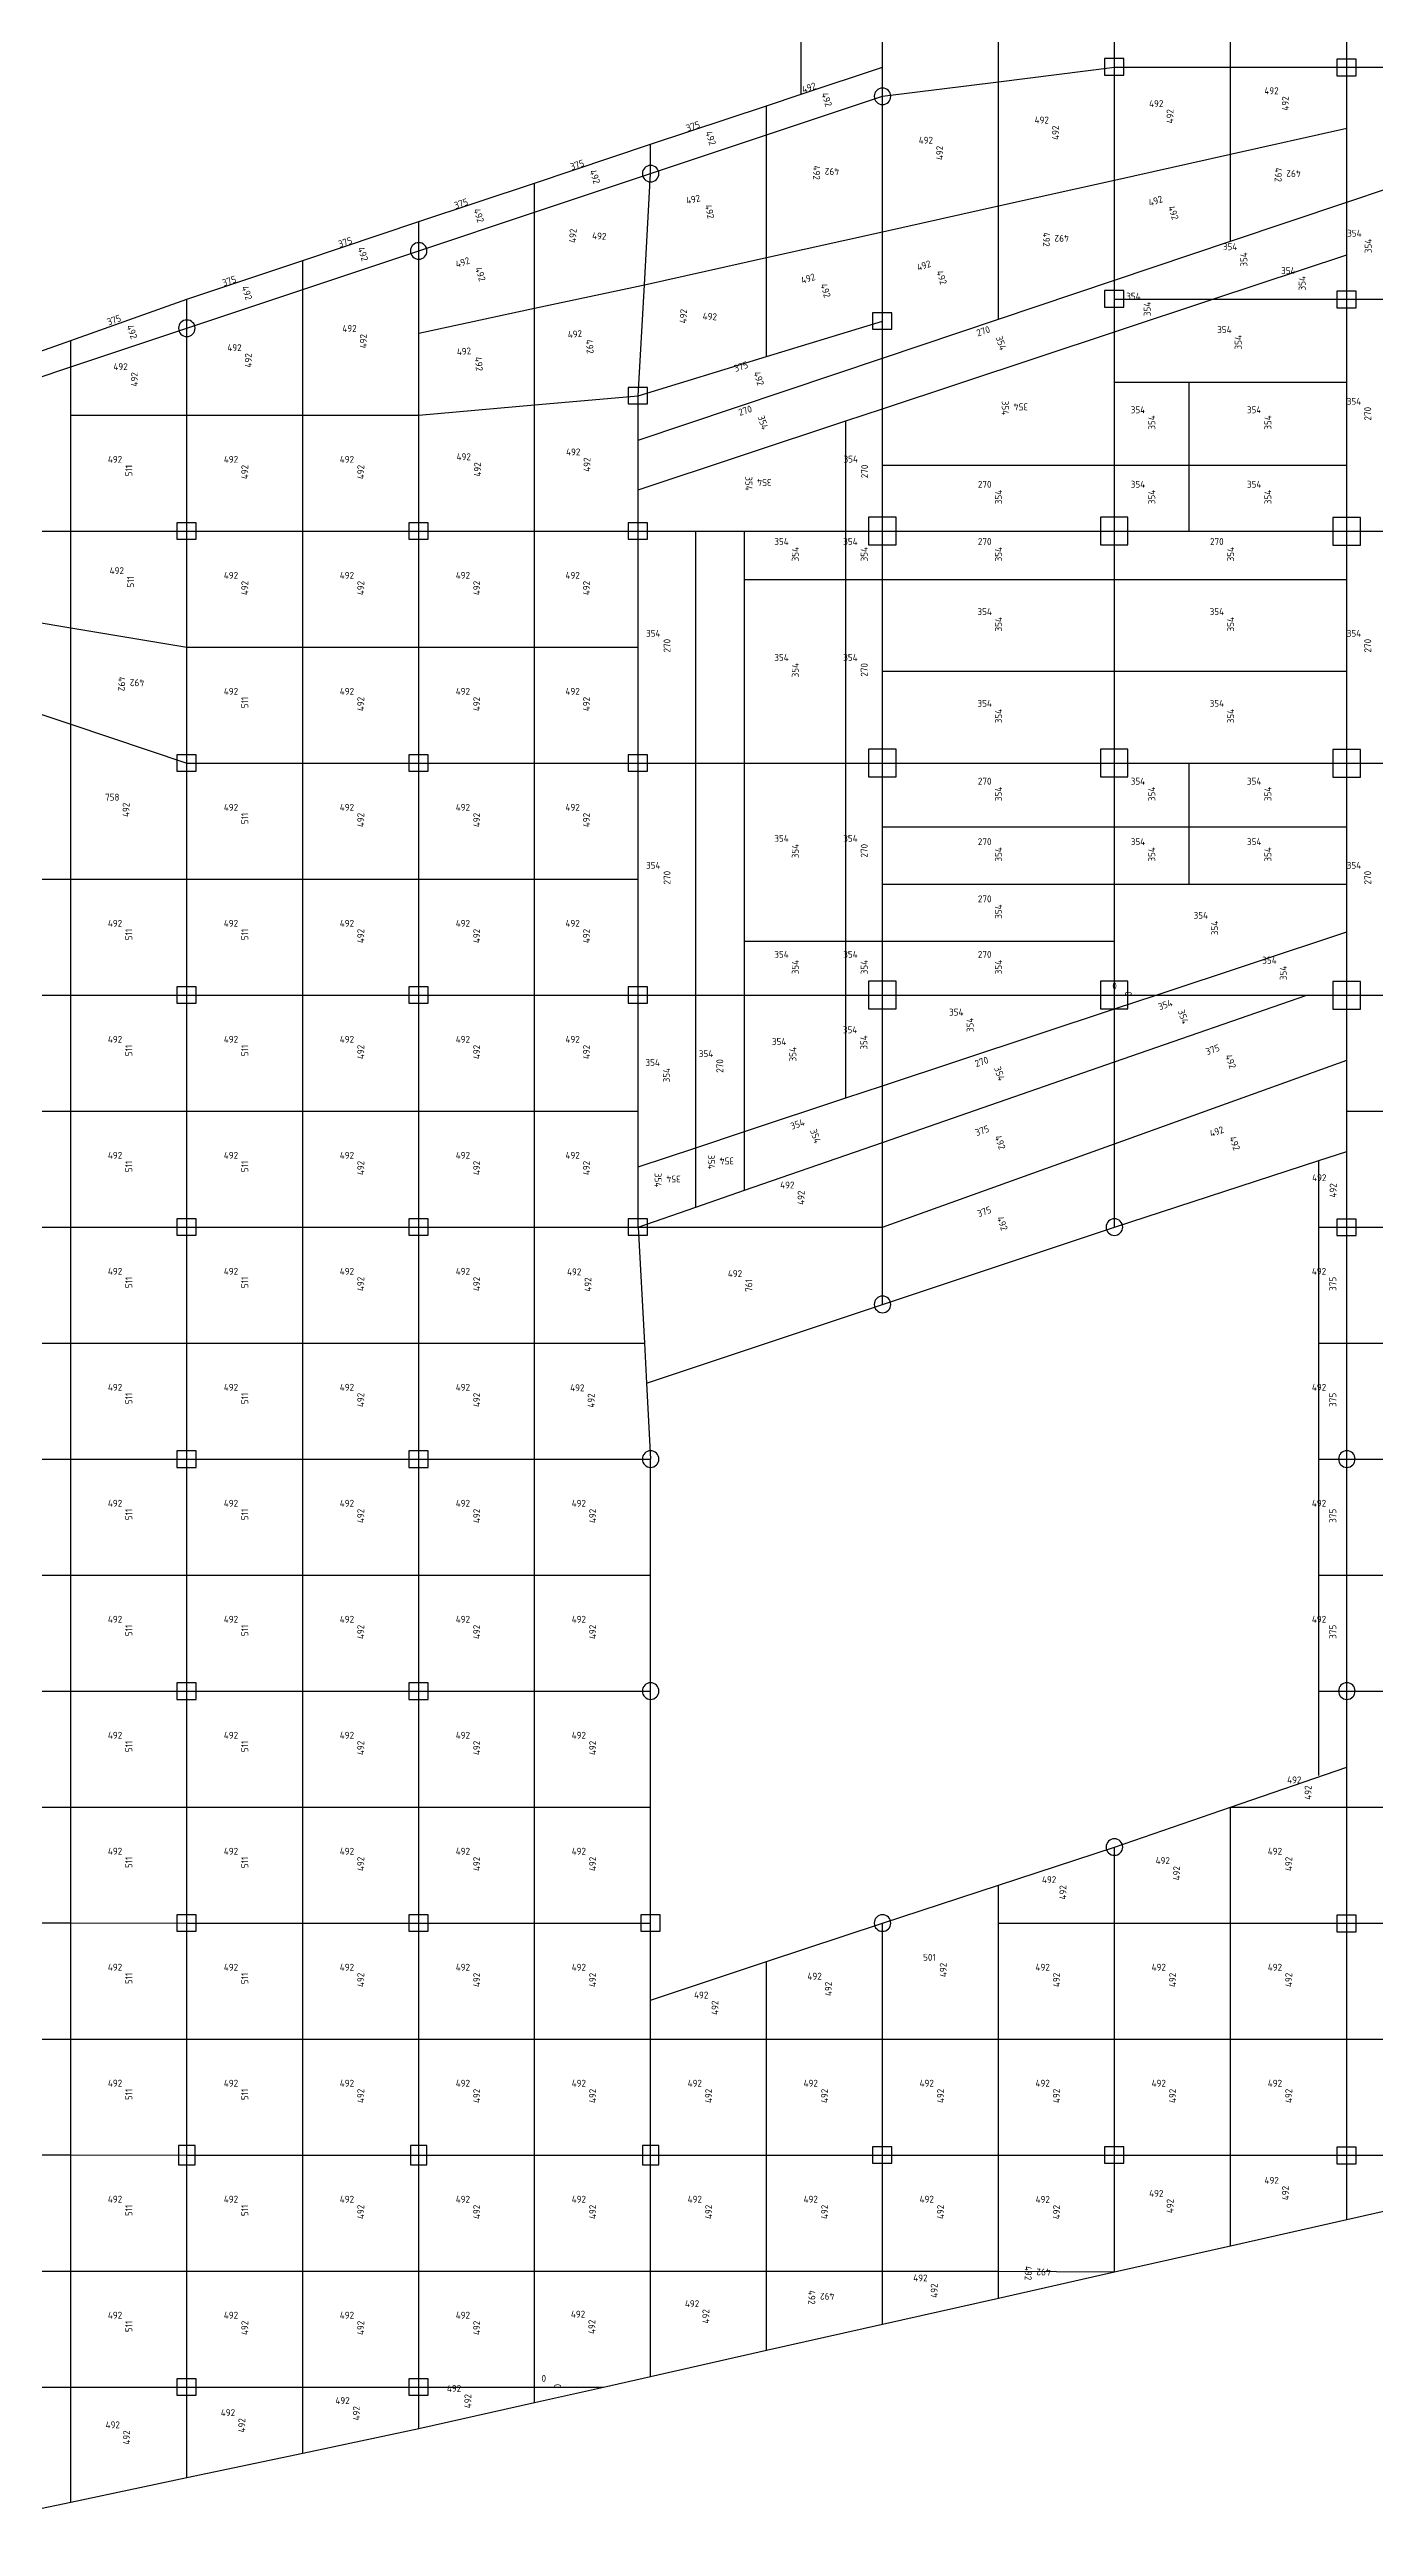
# Model space of a CAD drawing. Header units: millimetres. Extents: x -245177 to 1112891, y -1092030 to 122567.
# Drawn here: x 929415 to 977442, y -103617 to -13927 of the extents above; entities that cross this region are included whole.
import ezdxf
from ezdxf.enums import TextEntityAlignment as Align

# ---------------------------------------------------------------- set-up
doc = ezdxf.new("R2010")
doc.units = ezdxf.units.MM
doc.header["$MEASUREMENT"] = 0
for name, color, linetype in [('12', 2, 'Continuous'), ('dsg', 7, 'Continuous'), ('jiantu', 134, 'Continuous')]:
    doc.layers.add(name, color=color, linetype=linetype)
doc.styles.add('TrueTypeFont', font='yjkeng.shx', dxfattribs={"bigfont": 'yjkchn.shx'})

msp = doc.modelspace()

# ---------------------------------------------------------------- linework, layer by layer
at = {"layer": 'jiantu'}
for p, q in [((956641, -15546), (956642, -10367)), ((959587, -14567), (959587, -10367)), ((963787, -15094), (963787, -10367)), ((967987, -14567), (967987, -10367)), ((972196, -14567), (972196, -10367)), ((976404, -14567), (976404, -10367)), ((956641, -15546), (959587, -14567)), ((959587, -15621), (959587, -14567)), ((959587, -15621), (963787, -15094)), ((963787, -15094), (967987, -14567)), ((963787, -19588), (963787, -15094)), ((967987, -14567), (972196, -14567)), ((967987, -18653), (967987, -14567)), ((972196, -14567), (976404, -14567)), ((972196, -17716), (972196, -14567)), ((976404, -14567), (980596, -14567)), ((976404, -16779), (976404, -14567)), ((951187, -17357), (955387, -15967)), ((955387, -15967), (956641, -15546)), ((955387, -17021), (959587, -15621)), ((955387, -17021), (955387, -15967)), ((959587, -20524), (959587, -15621)), ((951187, -18421), (955387, -17021)), ((955387, -21459), (955387, -17021)), ((972196, -17716), (976404, -16779)), ((976404, -19455), (976404, -16779)), ((946987, -18766), (951187, -17357)), ((951187, -18421), (951187, -17357)), ((967987, -18653), (972196, -17716)), ((972196, -20868), (972196, -17716)), ((942787, -20157), (946987, -18766)), ((946987, -19821), (951187, -18421)), ((946987, -19821), (946987, -18766)), ((950962, -22444), (951187, -18421)), ((963787, -19588), (967987, -18653)), ((967987, -22280), (967987, -18653)), ((959587, -20524), (963787, -19588)), ((963787, -23690), (963787, -19588)), ((972196, -20868), (976404, -19455)), ((976404, -19455), (977919, -18947)), ((976404, -21358), (976404, -19455)), ((938587, -21567), (942787, -20157)), ((942787, -21221), (946987, -19821)), ((942787, -21221), (942787, -20157)), ((946987, -23295), (946987, -19821)), ((955387, -21459), (959587, -20524)), ((959587, -23767), (959587, -20524)), ((938587, -22621), (942787, -21221)), ((942787, -24194), (942787, -21221)), ((950962, -22444), (955387, -21459)), ((955387, -25048), (955387, -21459)), ((967987, -22280), (972196, -20868)), ((971551, -22967), (976404, -21358)), ((976404, -22967), (976404, -21358)), ((934387, -22967), (938587, -21567)), ((938587, -22621), (938587, -21567)), ((963787, -23690), (967987, -22280)), ((967987, -22967), (967987, -22280)), ((930187, -24458), (934387, -22967)), ((934387, -24021), (938587, -22621)), ((934387, -24021), (934387, -22967)), ((938587, -27167), (938587, -22621)), ((942787, -24194), (946987, -23295)), ((946987, -23295), (950962, -22444)), ((946987, -26797), (946987, -23295)), ((950737, -26467), (950962, -22444)), ((967987, -22967), (971551, -22967)), ((967987, -24148), (967987, -22967)), ((967987, -24148), (971551, -22967)), ((971551, -22967), (976404, -22967)), ((976404, -22967), (977919, -22967)), ((976404, -25970), (976404, -22967)), ((930187, -25421), (934387, -24021)), ((934387, -27167), (934387, -24021)), ((942787, -27167), (942787, -24194)), ((955387, -25048), (959587, -23767)), ((959587, -25099), (963787, -23690)), ((959587, -25099), (959587, -23767)), ((959587, -26932), (967987, -24148)), ((967987, -25970), (967987, -24148)), ((926793, -25663), (930187, -24458)), ((930187, -25421), (930187, -24458)), ((950737, -26467), (955387, -25048)), ((950737, -28069), (959587, -25099)), ((959587, -26932), (959587, -25099)), ((925975, -26825), (930187, -25421)), ((930187, -27167), (930187, -25421)), ((967987, -28974), (967987, -25970)), ((967987, -25970), (970690, -25970)), ((970690, -25970), (976404, -25970)), ((970690, -28974), (970690, -25970)), ((976404, -28974), (976404, -25970)), ((942787, -27167), (946987, -26797)), ((946987, -26797), (950737, -26467)), ((946987, -31367), (946987, -26797)), ((950737, -28069), (950737, -26467)), ((930187, -31367), (930187, -27167)), ((930187, -27167), (934387, -27167)), ((934387, -31367), (934387, -27167)), ((934387, -27167), (938587, -27167)), ((938587, -31367), (938587, -27167)), ((938587, -27167), (942787, -27167)), ((942787, -31367), (942787, -27167)), ((950737, -29866), (958261, -27372)), ((958261, -27372), (959587, -26932)), ((958261, -31367), (958261, -27372)), ((959587, -28974), (959587, -26932)), ((950737, -29866), (950737, -28069)), ((959587, -31367), (959587, -28974)), ((959587, -28974), (967987, -28974)), ((967987, -31367), (967987, -28974)), ((967987, -28974), (970690, -28974)), ((970690, -28974), (976404, -28974)), ((970690, -31367), (970690, -28974)), ((976404, -31367), (976404, -28974)), ((950737, -31367), (950737, -29866)), ((925987, -31367), (930187, -31367)), ((930187, -31367), (934387, -31367)), ((930187, -34864), (930187, -31367)), ((934387, -31367), (938587, -31367)), ((934387, -35567), (934387, -31367)), ((938587, -31367), (942787, -31367)), ((938587, -35567), (938587, -31367)), ((942787, -31367), (946987, -31367)), ((942787, -35567), (942787, -31367)), ((946987, -31367), (950737, -31367)), ((946987, -35567), (946987, -31367)), ((950737, -31367), (952827, -31367)), ((950737, -35567), (950737, -31367)), ((952827, -31367), (954593, -31367)), ((952827, -39767), (952827, -31367)), ((954593, -31367), (958261, -31367)), ((954593, -33117), (954593, -31367)), ((958261, -31367), (959587, -31367)), ((958261, -33117), (958261, -31367)), ((959587, -31367), (967987, -31367)), ((959587, -33117), (959587, -31367)), ((967987, -31367), (970690, -31367)), ((967987, -33117), (967987, -31367)), ((970690, -31367), (976404, -31367)), ((976404, -31367), (977919, -31367)), ((976404, -33117), (976404, -31367)), ((954593, -39767), (954593, -33117)), ((954593, -33117), (958261, -33117)), ((958261, -39767), (958261, -33117)), ((958261, -33117), (959587, -33117)), ((959587, -33117), (967987, -33117)), ((959587, -36442), (959587, -33117)), ((967987, -36442), (967987, -33117)), ((967987, -33117), (976404, -33117)), ((976404, -36442), (976404, -33117)), ((925987, -34161), (930187, -34864)), ((930187, -38361), (930187, -34864)), ((930187, -34864), (934387, -35567)), ((934387, -39767), (934387, -35567)), ((934387, -35567), (938587, -35567)), ((938587, -39767), (938587, -35567)), ((938587, -35567), (942787, -35567)), ((942787, -39767), (942787, -35567)), ((942787, -35567), (946987, -35567)), ((946987, -39767), (946987, -35567)), ((946987, -35567), (950737, -35567)), ((950737, -39767), (950737, -35567)), ((959587, -39767), (959587, -36442)), ((959587, -36442), (967987, -36442)), ((967987, -39767), (967987, -36442)), ((967987, -36442), (976404, -36442)), ((976404, -39767), (976404, -36442)), ((925987, -36955), (930187, -38361)), ((930187, -38361), (934387, -39767)), ((930187, -43967), (930187, -38361)), ((934387, -39767), (938587, -39767)), ((934387, -43967), (934387, -39767)), ((938587, -39767), (942787, -39767)), ((938587, -43967), (938587, -39767)), ((942787, -39767), (946987, -39767)), ((942787, -43967), (942787, -39767)), ((946987, -39767), (950737, -39767)), ((946987, -43967), (946987, -39767)), ((950737, -39767), (952827, -39767)), ((950737, -43967), (950737, -39767)), ((952827, -39767), (954593, -39767)), ((952827, -48167), (952827, -39767)), ((954593, -39767), (958261, -39767)), ((954593, -46218), (954593, -39767)), ((958261, -39767), (959587, -39767)), ((958261, -46218), (958261, -39767)), ((959587, -39767), (967987, -39767)), ((959587, -42075), (959587, -39767)), ((967987, -39767), (970690, -39767)), ((967987, -42075), (967987, -39767)), ((970690, -39767), (976404, -39767)), ((970690, -42075), (970690, -39767)), ((976404, -39767), (977919, -39767)), ((976404, -42075), (976404, -39767)), ((959587, -42075), (967987, -42075)), ((959587, -44146), (959587, -42075)), ((967987, -42075), (970690, -42075)), ((967987, -44146), (967987, -42075)), ((970690, -42075), (976404, -42075)), ((970690, -44146), (970690, -42075)), ((976404, -44146), (976404, -42075)), ((925987, -43967), (930187, -43967)), ((930187, -48167), (930187, -43967)), ((930187, -43967), (934387, -43967)), ((934387, -48167), (934387, -43967)), ((934387, -43967), (938587, -43967)), ((938587, -48167), (938587, -43967)), ((938587, -43967), (942787, -43967)), ((942787, -48167), (942787, -43967)), ((942787, -43967), (946987, -43967)), ((946987, -48167), (946987, -43967)), ((946987, -43967), (950737, -43967)), ((950737, -48167), (950737, -43967)), ((959587, -46218), (959587, -44146)), ((959587, -44146), (967987, -44146)), ((967987, -46218), (967987, -44146)), ((967987, -44146), (970690, -44146)), ((970690, -44146), (976404, -44146)), ((976404, -45880), (976404, -44146)), ((954593, -48167), (954593, -46218)), ((954593, -46218), (958261, -46218)), ((958261, -48167), (958261, -46218)), ((958261, -46218), (959587, -46218)), ((959587, -48167), (959587, -46218)), ((959587, -46218), (967987, -46218)), ((967987, -48167), (967987, -46218)), ((969502, -48167), (976404, -45880)), ((976404, -48167), (976404, -45880)), ((925987, -48167), (930187, -48167)), ((930187, -48167), (934387, -48167)), ((930187, -52367), (930187, -48167)), ((934387, -48167), (938587, -48167)), ((934387, -52367), (934387, -48167)), ((938587, -48167), (942787, -48167)), ((938587, -52367), (938587, -48167)), ((942787, -48167), (946987, -48167)), ((942787, -52367), (942787, -48167)), ((946987, -48167), (950737, -48167)), ((946987, -52367), (946987, -48167)), ((950737, -48167), (952827, -48167)), ((950737, -52367), (950737, -48167)), ((952827, -48167), (954593, -48167)), ((952827, -53693), (952827, -48167)), ((954593, -48167), (958261, -48167)), ((954593, -53108), (954593, -48167)), ((958261, -48167), (959587, -48167)), ((958261, -51892), (958261, -48167)), ((959587, -48167), (967987, -48167)), ((959587, -51453), (959587, -48167)), ((967987, -48167), (969502, -48167)), ((967987, -50584), (974957, -48167)), ((967987, -48669), (967987, -48167)), ((967987, -48669), (969502, -48167)), ((969502, -48167), (974957, -48167)), ((974957, -48167), (976404, -48167)), ((976404, -48167), (977919, -48167)), ((976404, -50520), (976404, -48167)), ((959587, -51453), (967987, -48669)), ((967987, -50584), (967987, -48669)), ((959587, -53498), (967987, -50584)), ((967987, -53546), (976404, -50520)), ((967987, -53546), (967987, -50584)), ((976404, -52367), (976404, -50520)), ((954593, -53108), (958261, -51892)), ((958261, -51892), (959587, -51453)), ((959587, -53498), (959587, -51453)), ((925987, -52367), (930187, -52367)), ((930187, -56567), (930187, -52367)), ((930187, -52367), (934387, -52367)), ((934387, -56567), (934387, -52367)), ((934387, -52367), (938587, -52367)), ((938587, -56567), (938587, -52367)), ((938587, -52367), (942787, -52367)), ((942787, -56567), (942787, -52367)), ((942787, -52367), (946987, -52367)), ((946987, -56567), (946987, -52367)), ((946987, -52367), (950737, -52367)), ((950737, -54385), (950737, -52367)), ((976404, -52367), (980596, -52367)), ((976404, -53827), (976404, -52367)), ((950737, -54385), (952827, -53693)), ((952827, -53693), (954593, -53108)), ((952827, -55842), (952827, -53693)), ((954593, -55230), (954593, -53108)), ((954593, -55230), (959587, -53498)), ((959587, -56567), (959587, -53498)), ((959587, -56567), (967987, -53546)), ((967987, -56567), (967987, -53546)), ((950737, -56567), (950737, -54385)), ((967987, -56567), (975389, -54158)), ((975389, -54158), (976404, -53827)), ((975389, -56567), (975389, -54158)), ((976404, -56567), (976404, -53827)), ((952827, -55842), (954593, -55230)), ((950737, -56567), (952827, -55842)), ((925987, -56567), (930187, -56567)), ((930187, -56567), (934387, -56567)), ((930187, -60767), (930187, -56567)), ((934387, -56567), (938587, -56567)), ((934387, -60767), (934387, -56567)), ((938587, -56567), (942787, -56567)), ((938587, -60767), (938587, -56567)), ((942787, -56567), (946987, -56567)), ((942787, -60767), (942787, -56567)), ((946987, -56567), (950737, -56567)), ((946987, -60767), (946987, -56567)), ((950737, -56567), (959587, -56567)), ((950737, -56567), (950962, -60767)), ((959587, -59367), (959587, -56567)), ((959587, -59367), (967987, -56567)), ((975389, -56567), (976404, -56567)), ((975389, -60767), (975389, -56567)), ((976404, -56567), (980596, -56567)), ((976404, -60767), (976404, -56567)), ((951040, -62216), (959587, -59367)), ((925987, -60767), (930187, -60767)), ((930187, -64967), (930187, -60767)), ((930187, -60767), (934387, -60767)), ((934387, -64967), (934387, -60767)), ((934387, -60767), (938587, -60767)), ((938587, -64967), (938587, -60767)), ((938587, -60767), (942787, -60767)), ((942787, -64967), (942787, -60767)), ((942787, -60767), (946987, -60767)), ((946987, -64967), (946987, -60767)), ((946987, -60767), (950962, -60767)), ((950962, -60767), (951040, -62216)), ((975389, -60767), (976404, -60767)), ((975389, -64967), (975389, -60767)), ((976404, -64967), (976404, -60767)), ((976404, -60767), (980596, -60767)), ((951040, -62216), (951187, -64967)), ((925987, -64967), (930187, -64967)), ((930187, -64967), (934387, -64967)), ((930187, -69167), (930187, -64967)), ((934387, -64967), (938587, -64967)), ((934387, -69167), (934387, -64967)), ((938587, -64967), (942787, -64967)), ((938587, -69167), (938587, -64967)), ((942787, -64967), (946987, -64967)), ((942787, -69167), (942787, -64967)), ((946987, -64967), (951187, -64967)), ((946987, -69167), (946987, -64967)), ((951187, -69167), (951187, -64967)), ((975389, -64967), (976404, -64967)), ((975389, -69167), (975389, -64967)), ((976404, -64967), (980596, -64967)), ((976404, -69167), (976404, -64967)), ((925987, -69167), (930187, -69167)), ((930187, -73367), (930187, -69167)), ((930187, -69167), (934387, -69167)), ((934387, -73367), (934387, -69167)), ((934387, -69167), (938587, -69167)), ((938587, -73367), (938587, -69167)), ((938587, -69167), (942787, -69167)), ((942787, -73367), (942787, -69167)), ((942787, -69167), (946987, -69167)), ((946987, -73367), (946987, -69167)), ((946987, -69167), (951187, -69167)), ((951187, -73367), (951187, -69167)), ((975389, -69167), (976404, -69167)), ((975389, -73367), (975389, -69167)), ((976404, -73367), (976404, -69167)), ((976404, -69167), (980596, -69167)), ((925987, -73367), (930187, -73367)), ((930187, -73367), (934387, -73367)), ((930187, -77567), (930187, -73367)), ((934387, -73367), (938587, -73367)), ((934387, -77567), (934387, -73367)), ((938587, -73367), (942787, -73367)), ((938587, -77567), (938587, -73367)), ((942787, -73367), (946987, -73367)), ((942787, -77567), (942787, -73367)), ((946987, -73367), (951187, -73367)), ((946987, -77567), (946987, -73367)), ((951187, -77567), (951187, -73367)), ((975389, -73367), (976404, -73367)), ((975389, -76421), (975389, -73367)), ((976404, -73367), (980596, -73367)), ((976404, -76119), (976404, -73367)), ((972196, -77567), (976404, -76119)), ((976404, -77567), (976404, -76119)), ((925987, -77567), (930187, -77567)), ((930187, -81760), (930187, -77567)), ((930187, -77567), (934387, -77567)), ((934387, -81767), (934387, -77567)), ((934387, -77567), (938587, -77567)), ((938587, -81767), (938587, -77567)), ((938587, -77567), (942787, -77567)), ((942787, -81767), (942787, -77567)), ((942787, -77567), (946987, -77567)), ((946987, -81767), (946987, -77567)), ((946987, -77567), (951187, -77567)), ((951187, -81767), (951187, -77567)), ((967987, -79015), (972196, -77567)), ((972196, -81767), (972196, -77567)), ((972196, -77567), (976404, -77567)), ((976404, -81767), (976404, -77567)), ((976404, -77567), (980596, -77567)), ((963787, -80391), (967987, -79015)), ((967987, -81767), (967987, -79015)), ((959587, -81767), (963787, -80391)), ((963787, -81767), (963787, -80391)), ((925987, -81754), (930187, -81760)), ((930187, -81760), (934387, -81767)), ((930187, -85967), (930187, -81760)), ((934387, -81767), (938587, -81767)), ((934387, -85967), (934387, -81767)), ((938587, -81767), (942787, -81767)), ((938587, -85967), (938587, -81767)), ((942787, -81767), (946987, -81767)), ((942787, -85967), (942787, -81767)), ((946987, -81767), (951187, -81767)), ((946987, -85967), (946987, -81767)), ((951187, -84557), (951187, -81767)), ((955387, -83162), (959587, -81767)), ((959587, -85967), (959587, -81767)), ((963787, -81767), (967987, -81767)), ((963787, -85967), (963787, -81767)), ((967987, -81767), (972196, -81767)), ((967987, -85967), (967987, -81767)), ((972196, -81767), (976404, -81767)), ((972196, -85967), (972196, -81767)), ((976404, -81767), (980596, -81767)), ((976404, -85967), (976404, -81767)), ((951187, -84557), (955387, -83162)), ((955387, -85967), (955387, -83162)), ((951187, -85967), (951187, -84557)), ((925987, -85967), (930187, -85967)), ((930187, -90160), (930187, -85967)), ((930187, -85967), (934387, -85967)), ((934387, -90167), (934387, -85967)), ((934387, -85967), (938587, -85967)), ((938587, -90167), (938587, -85967)), ((938587, -85967), (942787, -85967)), ((942787, -90167), (942787, -85967)), ((942787, -85967), (946987, -85967)), ((946987, -90167), (946987, -85967)), ((946987, -85967), (951187, -85967)), ((951187, -90167), (951187, -85967)), ((951187, -85967), (955387, -85967)), ((955387, -90167), (955387, -85967)), ((955387, -85967), (959587, -85967)), ((959587, -90167), (959587, -85967)), ((959587, -85967), (963787, -85967)), ((963787, -90167), (963787, -85967)), ((963787, -85967), (967987, -85967)), ((967987, -90167), (967987, -85967)), ((967987, -85967), (972196, -85967)), ((972196, -90167), (972196, -85967)), ((972196, -85967), (976404, -85967)), ((976404, -90167), (976404, -85967)), ((976404, -85967), (980596, -85967)), ((925987, -90154), (930187, -90160)), ((930187, -90160), (934387, -90167)), ((930187, -94367), (930187, -90160)), ((934387, -90167), (938587, -90167)), ((934387, -94367), (934387, -90167)), ((938587, -90167), (942787, -90167)), ((938587, -94367), (938587, -90167)), ((942787, -90167), (946987, -90167)), ((942787, -94367), (942787, -90167)), ((946987, -90167), (951187, -90167)), ((946987, -94367), (946987, -90167)), ((951187, -90167), (955387, -90167)), ((951187, -94367), (951187, -90167)), ((955387, -90167), (959587, -90167)), ((955387, -94367), (955387, -90167)), ((959587, -90167), (963787, -90167)), ((959587, -94367), (959587, -90167)), ((963787, -90167), (967987, -90167)), ((963787, -94367), (963787, -90167)), ((967987, -90167), (972196, -90167)), ((967987, -94398), (967987, -90167)), ((972196, -90167), (976404, -90167)), ((972196, -93450), (972196, -90167)), ((976404, -90167), (980596, -90167)), ((976404, -92503), (976404, -90167)), ((925987, -94367), (930187, -94367)), ((930187, -98567), (930187, -94367)), ((930187, -94367), (934387, -94367)), ((934387, -98567), (934387, -94367)), ((934387, -94367), (938587, -94367)), ((938587, -98567), (938587, -94367)), ((938587, -94367), (942787, -94367)), ((942787, -98567), (942787, -94367)), ((942787, -94367), (946987, -94367)), ((946987, -98567), (946987, -94367)), ((946987, -94367), (951187, -94367)), ((951187, -98182), (951187, -94367)), ((951187, -94367), (955387, -94367)), ((955387, -97236), (955387, -94367)), ((955387, -94367), (959587, -94367)), ((959587, -96290), (959587, -94367)), ((959587, -94367), (963787, -94367)), ((963787, -95344), (963787, -94367)), ((963787, -94367), (967987, -94398)), ((925987, -98567), (930187, -98567)), ((930187, -98567), (934387, -98567)), ((930187, -102731), (930187, -98567)), ((934387, -98567), (938587, -98567)), ((934387, -101845), (934387, -98567)), ((938587, -98567), (942787, -98567)), ((938587, -100959), (938587, -98567)), ((942787, -98567), (946987, -98567)), ((942788, -100074), (942787, -98567)), ((946987, -98567), (949478, -98567)), ((946987, -99128), (946987, -98567))]:
    msp.add_line(p, q, dxfattribs=at)
at = {"layer": 'jiantu', "color": 94}
for p, q in [((976404, -92503), (980596, -91559)), ((972196, -93450), (976404, -92503)), ((967987, -94398), (972196, -93450)), ((963787, -95344), (967987, -94398)), ((959587, -96290), (963787, -95344)), ((955387, -97236), (959587, -96290)), ((951187, -98182), (955387, -97236)), ((946987, -99128), (949478, -98567)), ((949478, -98567), (951187, -98182)), ((942788, -100074), (946987, -99128)), ((938587, -100959), (942788, -100074)), ((934387, -101845), (938587, -100959)), ((930187, -102731), (934387, -101845)), ((925987, -103617), (930187, -102731))]:
    msp.add_line(p, q, dxfattribs=at)
at = {"layer": 'jiantu', "color": 54}
for points in [[(968327, -14257), (967627, -14257), (967627, -14857), (968327, -14857)], [(976744, -14277), (976044, -14277), (976044, -14877), (976744, -14877)], [(968327, -22657), (967627, -22657), (967627, -23257), (968327, -23257)], [(976744, -22677), (976044, -22677), (976044, -23277), (976744, -23277)], [(959927, -23457), (959227, -23457), (959227, -24057), (959927, -24057)], [(951077, -26162), (950377, -26162), (950377, -26762), (951077, -26762)], [(934727, -31062), (934027, -31062), (934027, -31662), (934727, -31662)], [(943127, -31062), (942427, -31062), (942427, -31662), (943127, -31662)], [(951077, -31062), (950377, -31062), (950377, -31662), (951077, -31662)], [(960077, -30862), (959077, -30862), (959077, -31862), (960077, -31862)], [(968477, -30862), (967477, -30862), (967477, -31862), (968477, -31862)], [(976894, -30877), (975894, -30877), (975894, -31877), (976894, -31877)], [(934727, -39462), (934027, -39462), (934027, -40062), (934727, -40062)], [(943127, -39462), (942427, -39462), (942427, -40062), (943127, -40062)], [(951077, -39462), (950377, -39462), (950377, -40062), (951077, -40062)], [(960077, -39262), (959077, -39262), (959077, -40262), (960077, -40262)], [(968477, -39262), (967477, -39262), (967477, -40262), (968477, -40262)], [(976894, -39277), (975894, -39277), (975894, -40277), (976894, -40277)], [(934727, -47862), (934027, -47862), (934027, -48462), (934727, -48462)], [(943127, -47862), (942427, -47862), (942427, -48462), (943127, -48462)], [(951077, -47862), (950377, -47862), (950377, -48462), (951077, -48462)], [(960077, -47662), (959077, -47662), (959077, -48662), (960077, -48662)], [(968477, -47662), (967477, -47662), (967477, -48662), (968477, -48662)], [(976894, -47677), (975894, -47677), (975894, -48677), (976894, -48677)], [(934727, -56262), (934027, -56262), (934027, -56862), (934727, -56862)], [(943127, -56262), (942427, -56262), (942427, -56862), (943127, -56862)], [(951077, -56262), (950377, -56262), (950377, -56862), (951077, -56862)], [(976744, -56277), (976044, -56277), (976044, -56877), (976744, -56877)], [(934727, -64667), (934027, -64667), (934027, -65267), (934727, -65267)], [(943127, -64667), (942427, -64667), (942427, -65267), (943127, -65267)], [(934727, -73067), (934027, -73067), (934027, -73667), (934727, -73667)], [(943127, -73067), (942427, -73067), (942427, -73667), (943127, -73667)], [(934727, -81467), (934027, -81467), (934027, -82067), (934727, -82067)], [(943127, -81467), (942427, -81467), (942427, -82067), (943127, -82067)], [(951527, -81467), (950827, -81467), (950827, -82067), (951527, -82067)], [(976744, -81482), (976044, -81482), (976044, -82082), (976744, -82082)], [(934687, -89817), (934087, -89817), (934087, -90517), (934687, -90517)], [(943087, -89817), (942487, -89817), (942487, -90517), (943087, -90517)], [(951487, -89817), (950887, -89817), (950887, -90517), (951487, -90517)], [(959927, -89867), (959227, -89867), (959227, -90467), (959927, -90467)], [(968327, -89867), (967627, -89867), (967627, -90467), (968327, -90467)], [(976744, -89882), (976044, -89882), (976044, -90482), (976744, -90482)], [(934727, -98267), (934027, -98267), (934027, -98867), (934727, -98867)], [(943127, -98267), (942427, -98267), (942427, -98867), (943127, -98867)]]:
    msp.add_lwpolyline(points, close=True, dxfattribs=at)
for points in [[(959887, -15621, 1), (959287, -15621, 1)], [(951487, -18421, 1), (950887, -18421, 1)], [(943087, -21221, 1), (942487, -21221, 1)], [(934687, -24021, 1), (934087, -24021, 1)], [(968287, -56567, 1), (967687, -56567, 1)], [(959887, -59367, 1), (959287, -59367, 1)], [(951487, -64967, 1), (950887, -64967, 1)], [(976704, -64967, 1), (976104, -64967, 1)], [(951487, -73367, 1), (950887, -73367, 1)], [(976704, -73367, 1), (976104, -73367, 1)], [(968287, -79015, 1), (967687, -79015, 1)], [(959887, -81767, 1), (959287, -81767, 1)]]:
    msp.add_lwpolyline(points, format="xyb", close=True, dxfattribs=at)

# ---------------------------------------------------------------- texts
at = {"layer": '12', "color": 2, "linetype": 'Continuous', "style": 'TrueTypeFont'}
for s, rotation, p in [('492', 18.43495, (956985, -15496)), ('375', 18.43495, (952783, -16895)), ('375', 18.53845, (948589, -18293)), ('492', 270, (956999, -18388)), ('492', 270, (973720, -18463)), ('375', 18.43495, (944383, -19695)), ('492', 12.55269, (952770, -19546)), ('492', 18.5522, (969541, -19596)), ('492', 86.79884, (948569, -20680)), ('492', 270, (965321, -20807)), ('375', 18.54715, (940189, -21093)), ('492', 18.43495, (944440, -21821)), ('375', 18.4393, (935986, -22497)), ('492', 16.96615, (956950, -22411)), ('492', 18.5522, (961147, -21939)), ('375', 19.54269, (931817, -23909)), ('492', 5.03193, (948461, -24428)), ('492', 86.79884, (952573, -23593)), ('270', 18.5522, (963299, -24313)), ('492', 5.03193, (944444, -25055)), ('375', 18.5522, (954525, -25597)), ('270', 18.5522, (954676, -27189)), ('354', 270, (963832, -26905)), ('354', 270, (954545, -29641)), ('492', 270, (931828, -36898)), ('354', 19.1276, (969895, -48706)), ('375', 19.77869, (971611, -50330)), ('270', 19.1276, (963240, -50769)), ('354', 19.1276, (956573, -53030)), ('375', 19.77869, (963261, -53261)), ('492', 19.77869, (971758, -53296)), ('354', 270, (951256, -54865)), ('354', 270, (953185, -54211)), ('375', 19.77869, (963339, -56196)), ('492', 270, (964664, -94445)), ('492', 270, (956826, -95323))]:
    msp.add_text(s, height=250, rotation=rotation, dxfattribs=at).set_placement(p, align=Align.BOTTOM_CENTER)
for s, rotation, p in [('492', -71.56505, (957485, -15493)), ('492', -71.56505, (953283, -16893)), ('492', -71.46155, (949089, -18290)), ('492', -71.56505, (944883, -19692)), ('492', -77.44732, (953270, -19544)), ('492', -71.4478, (970041, -19593)), ('492', -3.20117, (949068, -20667)), ('492', -71.45285, (940689, -21090)), ('492', -71.56505, (944940, -21818)), ('492', -71.4478, (961647, -21936)), ('492', -71.5607, (936486, -22494)), ('492', -73.03385, (957450, -22409)), ('492', -70.45731, (932317, -23906)), ('492', -3.20117, (953073, -23579)), ('492', -84.96807, (944944, -25055)), ('492', -84.96807, (948961, -24427)), ('354', -71.4478, (963799, -24310)), ('492', -71.4478, (955025, -25594)), ('354', -71.4478, (955176, -27187)), ('354', -70.8724, (970395, -48703)), ('354', -70.8724, (963740, -50766)), ('492', -70.22131, (972111, -50327)), ('354', -70.8724, (957073, -53027)), ('492', -70.22131, (963761, -53258)), ('492', -70.22131, (972258, -53293)), ('492', -70.22131, (963839, -56193))]:
    msp.add_text(s, height=250, rotation=rotation, dxfattribs=at).set_placement(p, align=Align.MIDDLE_LEFT)
for s, p in [('492', (969501, -16086)), ('492', (973677, -15621)), ('492', (965354, -16681)), ('492', (961157, -17412)), ('354', (976679, -20781)), ('354', (972173, -21268)), ('354', (974286, -22131)), ('354', (968675, -23061)), ('492', (940281, -24228)), ('354', (971970, -24269)), ('492', (936115, -24923)), ('492', (931988, -25611)), ('354', (968839, -27172)), ('354', (973047, -27172)), ('354', (976662, -26867)), ('492', (931787, -28967)), ('492', (935987, -28967)), ('492', (940187, -28967)), ('492', (944417, -28873)), ('492', (948384, -28698)), ('354', (958436, -28958)), ('270', (963287, -29870)), ('354', (968839, -29870)), ('354', (973047, -29870)), ('354', (955927, -31942)), ('354', (958424, -31942)), ('270', (963287, -31942)), ('270', (971696, -31942)), ('492', (931851, -32997)), ('492', (935987, -33167)), ('492', (940187, -33167)), ('492', (944387, -33167)), ('492', (948362, -33167)), ('354', (951282, -35267)), ('354', (963287, -34479)), ('354', (971696, -34479)), ('354', (976662, -35267)), ('354', (955927, -36142)), ('354', (958424, -36142)), ('492', (935987, -37367)), ('492', (940187, -37367)), ('492', (944387, -37367)), ('492', (948362, -37367)), ('354', (963287, -37804)), ('354', (971696, -37804)), ('270', (963287, -40621)), ('354', (968839, -40621)), ('354', (973047, -40621)), ('492', (935987, -41567)), ('492', (940187, -41567)), ('492', (944387, -41567)), ('492', (948362, -41567)), ('354', (955927, -42692)), ('354', (958424, -42692)), ('270', (963287, -42811)), ('354', (968839, -42811)), ('354', (973047, -42811)), ('354', (951282, -43667)), ('354', (976662, -43667)), ('270', (963287, -44882)), ('492', (931787, -45767)), ('492', (935987, -45767)), ('492', (940187, -45767)), ('492', (944387, -45767)), ('492', (948362, -45767)), ('354', (971115, -45477)), ('354', (955927, -46892)), ('354', (958424, -46892)), ('270', (963287, -46892)), ('354', (973603, -47105)), ('0', (967992, -48034)), ('354', (958411, -49622)), ('354', (962259, -48984)), ('492', (931787, -49967)), ('492', (935987, -49967)), ('492', (940187, -49967)), ('492', (944387, -49967)), ('492', (948362, -49967)), ('354', (953193, -50486)), ('354', (955841, -50048)), ('354', (951261, -50806)), ('492', (931787, -54167)), ('492', (935987, -54167)), ('492', (940187, -54167)), ('492', (944387, -54167)), ('492', (948362, -54167)), ('492', (975407, -54978)), ('492', (956137, -55244)), ('492', (931787, -58367)), ('492', (935987, -58367)), ('492', (940187, -58367)), ('492', (944387, -58367)), ('492', (948419, -58387)), ('492', (954243, -58452)), ('492', (975397, -58367)), ('492', (931787, -62567)), ('492', (935987, -62567)), ('492', (940187, -62567)), ('492', (944387, -62567)), ('492', (948532, -62586)), ('492', (975397, -62567)), ('492', (931787, -66767)), ('492', (935987, -66767)), ('492', (940187, -66767)), ('492', (944387, -66767)), ('492', (948587, -66767)), ('492', (975397, -66767)), ('492', (931787, -70967)), ('492', (935987, -70967)), ('492', (940187, -70967)), ('492', (944387, -70967)), ('492', (948587, -70967)), ('492', (975397, -70967)), ('492', (931787, -75167)), ('492', (935987, -75167)), ('492', (940187, -75167)), ('492', (944387, -75167)), ('492', (948587, -75167)), ('492', (974501, -76784)), ('492', (931788, -79365)), ('492', (935987, -79367)), ('492', (940187, -79367)), ('492', (944387, -79367)), ('492', (948587, -79367)), ('492', (969738, -79704)), ('492', (973800, -79367)), ('492', (965621, -80397)), ('492', (931787, -83565)), ('492', (935987, -83567)), ('492', (940187, -83567)), ('492', (944387, -83567)), ('492', (948587, -83567)), ('501', (961286, -83207)), ('492', (965387, -83567)), ('492', (969592, -83567)), ('492', (973800, -83567)), ('492', (953019, -84575)), ('492', (957127, -83892)), ('492', (931788, -87765)), ('492', (935987, -87767)), ('492', (940187, -87767)), ('492', (944387, -87767)), ('492', (948587, -87767)), ('492', (952787, -87767)), ('492', (956987, -87767)), ('492', (961187, -87767)), ('492', (965387, -87767)), ('492', (969592, -87767)), ('492', (973800, -87767)), ('492', (969503, -91756)), ('492', (973682, -91285)), ('492', (931787, -91965)), ('492', (935987, -91967)), ('492', (940187, -91967)), ('492', (944387, -91967)), ('492', (948587, -91967)), ('492', (952787, -91967)), ('492', (956987, -91967)), ('492', (961187, -91967)), ('492', (965390, -91975)), ('492', (960959, -94818)), ('492', (931787, -96167)), ('492', (935987, -96167)), ('492', (940187, -96167)), ('492', (944387, -96167)), ('492', (948558, -96129)), ('492', (952688, -95749)), ('492', (944067, -98820)), ('0', (947318, -98454)), ('492', (935878, -99696)), ('492', (940029, -99259)), ('492', (931704, -100136))]:
    msp.add_text(s, height=250, dxfattribs=at).set_placement(p, align=Align.BOTTOM_CENTER)
for s, rotation, p in [('492', 90, (970001, -16086)), ('492', 90, (974177, -15621)), ('492', 90, (965854, -16681)), ('492', 90, (961657, -17412)), ('492', 180.00001, (957498, -18347)), ('492', 180.00001, (974218, -18422)), ('492', 180.00001, (965820, -20766)), ('354', 90, (972673, -21268)), ('354', 90, (977179, -20781)), ('354', 90, (974786, -22131)), ('354', 90, (969175, -23061)), ('492', 90, (936615, -24923)), ('492', 90, (940781, -24228)), ('354', 90, (972470, -24269)), ('492', 90, (932488, -25611)), ('354', 180.00001, (964330, -26864)), ('270', 90, (977162, -26867)), ('354', 90, (969339, -27172)), ('354', 90, (973547, -27172)), ('511', 90, (932287, -28967)), ('492', 90, (936487, -28967)), ('492', 90, (940687, -28967)), ('492', 90, (944917, -28873)), ('492', 90, (948884, -28698)), ('354', 180.00001, (955044, -29600)), ('270', 90, (958936, -28958)), ('354', 90, (963787, -29870)), ('354', 90, (969339, -29870)), ('354', 90, (973547, -29870)), ('354', 90, (956427, -31942)), ('354', 90, (958924, -31942)), ('354', 90, (963787, -31942)), ('354', 90, (972196, -31942)), ('511', 90, (932351, -32997)), ('492', 90, (936487, -33167)), ('492', 90, (940687, -33167)), ('492', 90, (944887, -33167)), ('492', 90, (948862, -33167)), ('354', 90, (963787, -34479)), ('354', 90, (972196, -34479)), ('270', 90, (951782, -35267)), ('270', 90, (977162, -35267)), ('492', 180.00001, (932327, -36857)), ('354', 90, (956427, -36142)), ('270', 90, (958924, -36142)), ('511', 90, (936487, -37367)), ('492', 90, (940687, -37367)), ('492', 90, (944887, -37367)), ('492', 90, (948862, -37367)), ('354', 90, (963787, -37804)), ('354', 90, (972196, -37804)), ('492', 90, (932187, -41199)), ('354', 90, (963787, -40621)), ('354', 90, (969339, -40621)), ('354', 90, (973547, -40621)), ('511', 90, (936487, -41567)), ('492', 90, (940687, -41567)), ('492', 90, (944887, -41567)), ('492', 90, (948862, -41567)), ('354', 90, (956427, -42692)), ('270', 90, (958924, -42692)), ('354', 90, (963787, -42811)), ('354', 90, (969339, -42811)), ('354', 90, (973547, -42811)), ('270', 90, (951782, -43667)), ('270', 90, (977162, -43667)), ('354', 90, (963787, -44882)), ('354', 90, (971615, -45477)), ('511', 90, (932287, -45767)), ('511', 90, (936487, -45767)), ('492', 90, (940687, -45767)), ('492', 90, (944887, -45767)), ('492', 90, (948862, -45767)), ('354', 90, (956427, -46892)), ('354', 90, (958924, -46892)), ('354', 90, (963787, -46892)), ('354', 90, (974103, -47105)), ('0', 90, (968492, -48034)), ('354', 90, (962759, -48984)), ('511', 90, (932287, -49967)), ('511', 90, (936487, -49967)), ('492', 90, (940687, -49967)), ('492', 90, (944887, -49967)), ('492', 90, (948862, -49967)), ('354', 90, (956341, -50048)), ('354', 90, (958911, -49622)), ('354', 90, (951761, -50806)), ('270', 90, (953693, -50486)), ('511', 90, (932287, -54167)), ('511', 90, (936487, -54167)), ('492', 90, (940687, -54167)), ('492', 90, (944887, -54167)), ('492', 90, (948862, -54167)), ('354', 180.00001, (951755, -54824)), ('354', 180.00001, (953683, -54170)), ('492', 90, (956637, -55244)), ('492', 90, (975907, -54978)), ('511', 90, (932287, -58367)), ('511', 90, (936487, -58367)), ('492', 90, (940687, -58367)), ('492', 90, (944887, -58367)), ('492', 90, (948919, -58387)), ('375', 90, (975897, -58367)), ('511', 90, (932287, -62567)), ('511', 90, (936487, -62567)), ('492', 90, (940687, -62567)), ('492', 90, (944887, -62567)), ('492', 90, (949032, -62586)), ('375', 90, (975897, -62567)), ('511', 90, (932287, -66767)), ('511', 90, (936487, -66767)), ('492', 90, (940687, -66767)), ('492', 90, (944887, -66767)), ('492', 90, (949087, -66767)), ('375', 90, (975897, -66767)), ('511', 90, (932287, -70967)), ('511', 90, (936487, -70967)), ('492', 90, (940687, -70967)), ('492', 90, (944887, -70967)), ('492', 90, (949087, -70967)), ('375', 90, (975897, -70967)), ('511', 90, (932287, -75167)), ('511', 90, (936487, -75167)), ('492', 90, (940687, -75167)), ('492', 90, (944887, -75167)), ('492', 90, (949087, -75167)), ('492', 90, (975001, -76784)), ('511', 90, (932288, -79365)), ('511', 90, (936487, -79367)), ('492', 90, (940687, -79367)), ('492', 90, (944887, -79367)), ('492', 90, (949087, -79367)), ('492', 90, (970238, -79704)), ('492', 90, (974300, -79367)), ('492', 90, (966121, -80397)), ('492', 90, (961786, -83207)), ('511', 90, (932287, -83565)), ('511', 90, (936487, -83567)), ('492', 90, (940687, -83567)), ('492', 90, (944887, -83567)), ('492', 90, (949087, -83567)), ('492', 90, (957627, -83892)), ('492', 90, (965887, -83567)), ('492', 90, (970092, -83567)), ('492', 90, (974300, -83567)), ('492', 90, (953519, -84575)), ('511', 90, (932288, -87765)), ('511', 90, (936487, -87767)), ('492', 90, (940687, -87767)), ('492', 90, (944887, -87767)), ('492', 90, (949087, -87767)), ('492', 90, (953287, -87767)), ('492', 90, (957487, -87767)), ('492', 90, (961687, -87767)), ('492', 90, (965887, -87767)), ('492', 90, (970092, -87767)), ('492', 90, (974300, -87767)), ('492', 90, (974182, -91285)), ('511', 90, (932287, -91965)), ('511', 90, (936487, -91967)), ('492', 90, (940687, -91967)), ('492', 90, (944887, -91967)), ('492', 90, (949087, -91967)), ('492', 90, (953287, -91967)), ('492', 90, (957487, -91967)), ('492', 90, (961687, -91967)), ('492', 90, (965890, -91975)), ('492', 90, (970003, -91756)), ('492', 90, (961459, -94818)), ('492', 180.00001, (965163, -94404)), ('492', 90, (953188, -95749)), ('492', 180.00001, (957325, -95282)), ('511', 90, (932287, -96167)), ('492', 90, (936487, -96167)), ('492', 90, (940687, -96167)), ('492', 90, (944887, -96167)), ('492', 90, (949058, -96129)), ('0', 90, (947818, -98454)), ('492', 90, (940529, -99259)), ('492', 90, (944567, -98820)), ('492', 90, (932204, -100136)), ('492', 90, (936378, -99696))]:
    msp.add_text(s, height=250, rotation=rotation, dxfattribs=at).set_placement(p, align=Align.MIDDLE_RIGHT)
at = {"layer": 'dsg', "color": 6, "linetype": 'Continuous', "style": 'TrueTypeFont'}
msp.add_text('758', height=250, dxfattribs=at).set_placement((931687, -41199), align=Align.BOTTOM_CENTER)
msp.add_text('761', height=250, rotation=90, dxfattribs=at).set_placement((954743, -58452), align=Align.MIDDLE_RIGHT)

doc.saveas('drawing.dxf')
